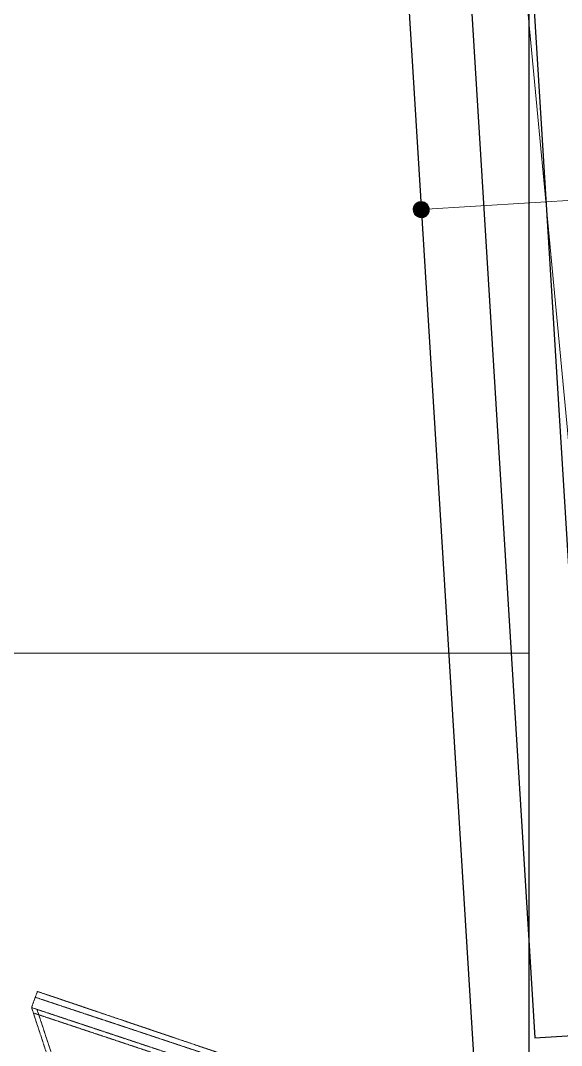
# Model space of a CAD drawing. Header units: millimetres. Extents: x 2402294 to 3337895, y 3394997 to 3969149.
# Drawn here: x 2491261 to 2493422, y 3457695 to 3461791 of the extents above; entities that cross this region are included whole.
import ezdxf

# ---------------------------------------------------------------- set-up
doc = ezdxf.new("R2010")
doc.units = ezdxf.units.MM
doc.header["$MEASUREMENT"] = 0
doc.linetypes.add('HIDDEN', pattern=[0.375, 0.25, -0.125])
doc.layers.add('2', color=2, linetype='HIDDEN')
doc.layers.add('ups wire', color=3, linetype='Continuous')
for name, color, linetype, lineweight in [('Dimension-137.5', 86, 'Continuous', 13), ('electrical poles', 10, 'Continuous', 5), ('landscape', 155, 'Continuous', 20), ('planters', 107, 'Continuous', 20), ('stairs', 6, 'Continuous', 25), ('trees', 104, 'Continuous', 9), ('wall 0.4', 7, 'Continuous', 40)]:
    doc.layers.add(name, color=color, linetype=linetype, lineweight=lineweight)
doc.styles.add('arial.', font='arial.ttf')
doc.styles.get("Standard").update_dxf_attribs({"font": 'arial.ttf'})
doc.dimstyles.get("Standard").update_dxf_attribs({"dimtxt": 500, "dimasz": 100, "dimexe": 100, "dimexo": 200, "dimgap": 0.09, "dimtad": 0, "dimtoh": 1, "dimdec": 0, "dimzin": 0, "dimdsep": 46, "dimtxsty": 'Standard', "dimblk": 'DOT', "dimcen": 0, "dimclrd": 256, "dimclre": 256, "dimclrt": 256, "dimadec": 0, "dimazin": 0, "dimtfac": 1, "dimtdec": 0, "dimtofl": 0, "dimtmove": 0, "dimatfit": 3, "dimfxl": 1, "dimtolj": 1, "dimtzin": 0, "dimlwd": -1, "dimlwe": -1, "dimarcsym": 1})

# ---------------------------------------------------------------- blocks, each defined once
blk = doc.blocks.new('_Dot')
at = {"color": 0, "linetype": 'ByBlock', "lineweight": -2}
blk.add_line((-0.5, 0), (-1, 0), dxfattribs=at)
at = {"color": 0, "linetype": 'ByBlock', "lineweight": -3, "const_width": 0.5}
blk.add_lwpolyline([(-0.25, 0, 1), (0.25, 0, 1)], format="xyb", close=True, dxfattribs=at)
blk = doc.blocks.new('DM')
at = {"ltscale": 400}
blk.add_solid([(-1, 0.25), (0, 0), (-1, -0.25)], dxfattribs=at)
at = {"layer": 'trees', "ltscale": 400}
for p, q in [((-1, 0.25), (-1, -0.25)), ((0, 0), (-1, 0.25)), ((-1, -0.25), (0, 0)), ((-1, 0), (0, 0))]:
    blk.add_line(p, q, dxfattribs=at)
blk = doc.blocks.new('streetlight')
at = {"layer": '2', "lineweight": 0}
for p, q in [((-2438.7, 1148.1), (-2461.9, 1083.8)), ((-171.9, 380.9), (-2438.7, 1148.1)), ((-2447, 1124.9), (-164.9, 365.5)), ((-2461.9, 1083.8), (-1029.1, 606.5)), ((-2385.6, 851.8), (-2461.9, 1083.8)), ((-2368.2, 857.6), (-2440.2, 1076.5)), ((-2454.7, 1062), (-1056.8, 596.3)), ((-1057.1, 615.8), (-1382.9, 495.9)), ((-1029.1, 606.5), (-1379.5, 477.5)), ((-22.8, -13.8), (-198, 389.7)), ((0, 0), (-171.9, 380.9))]:
    blk.add_line(p, q, dxfattribs=at)
for radius in [164.6, 150.3]:
    blk.add_circle((0, 0), radius, dxfattribs=at)
for radius, end in [(1463.4, 270.7082), (1481.8, 270.8306)]:
    blk.add_arc((-1401, 1959.2), radius, 228.3571, end, dxfattribs=at)
at = {"layer": 'electrical poles', "lineweight": 0, "ltscale": 3}
for radius in [460.8, 312]:
    blk.add_circle((-22.8, -13.8), radius, dxfattribs=at)
blk = doc.blocks.new('oldblk')
at = {"layer": 'Dimension-137.5', "ltscale": 5}
h = blk.add_hatch(dxfattribs=at)
h.set_pattern_fill('ACET-2D-ACET-2D-ACET-2D-ANSI31', color=256)
h.set_pattern_definition([(45, (350971.94493, -42970.21455), (-0.0883883476483, 0.0883883476483), [])])
edge = h.paths.add_edge_path()
edge.add_arc((2474210.6, 4293898.8), 31.9, 0, 360)
blk.add_circle((2474210.6, 4293898.8), 31.9, dxfattribs=at)
at = {"layer": 'stairs', "ltscale": 5}
for points in [[(2476481, 4297626.1), (2473990.5, 4297472.7), (2474430.7, 4290324.8), (2476921.2, 4290478.2)], [(2476496.4, 4297377.1), (2474254.9, 4297239), (2474664.4, 4290589.2), (2476905.9, 4290727.3)], [(2476511.7, 4297128), (2474519.3, 4297005.3), (2474898.1, 4290853.7), (2476890.5, 4290976.4)]]:
    blk.add_lwpolyline(points, dxfattribs=at)
at = {"layer": 'Dimension-137.5', "ltscale": 5}
blk.add_leader([(2475798.4, 4293996.6), (2474210.6, 4293898.8)], dimstyle='Standard', override={"dimtxt": 7, "dimasz": 250, "dimexe": 2, "dimexo": 0, "dimgap": 3, "dimtoh": 0, "dimzin": 3, "dimlunit": 4, "dimtxsty": 'arial.', "dimcen": 2, "dimdle": 6, "dimclrt": 7, "dimtix": 1, "dimtofl": 1, "dimtmove": 2, "dimatfit": 0, "dimldrblk": 'DM', "dimfxl": 1.25, "dimfxlon": 1, "dimarcsym": 2}, dxfattribs=at)

msp = doc.modelspace()

# ---------------------------------------------------------------- linework, layer by layer
at = {"layer": 'electrical poles', "ltscale": 5}
msp.add_lwpolyline([(2496786.7, 3452531.5), (2493767.3, 3456762.4), (2492790.5, 3467091.9), (2490647.9, 3473292.7)], dxfattribs=at)
at = {"layer": 'landscape', "lineweight": 30, "ltscale": 5}
msp.add_line((2493293.7, 3448115.9), (2493293.7, 3463844), dxfattribs=at)
at = {"layer": 'planters'}
msp.add_lwpolyline([(2493293.7, 3459262.4), (2488293.7, 3459262.4)], dxfattribs=at)

# ---------------------------------------------------------------- block references
at = {"layer": 'ups wire'}
msp.add_blockref('streetlight', (2493767.3, 3456762.4), dxfattribs=at)
at = {"layer": 'wall 0.4'}
msp.add_blockref('oldblk', (18651.6, -832864), dxfattribs=at)

doc.saveas('drawing.dxf')
